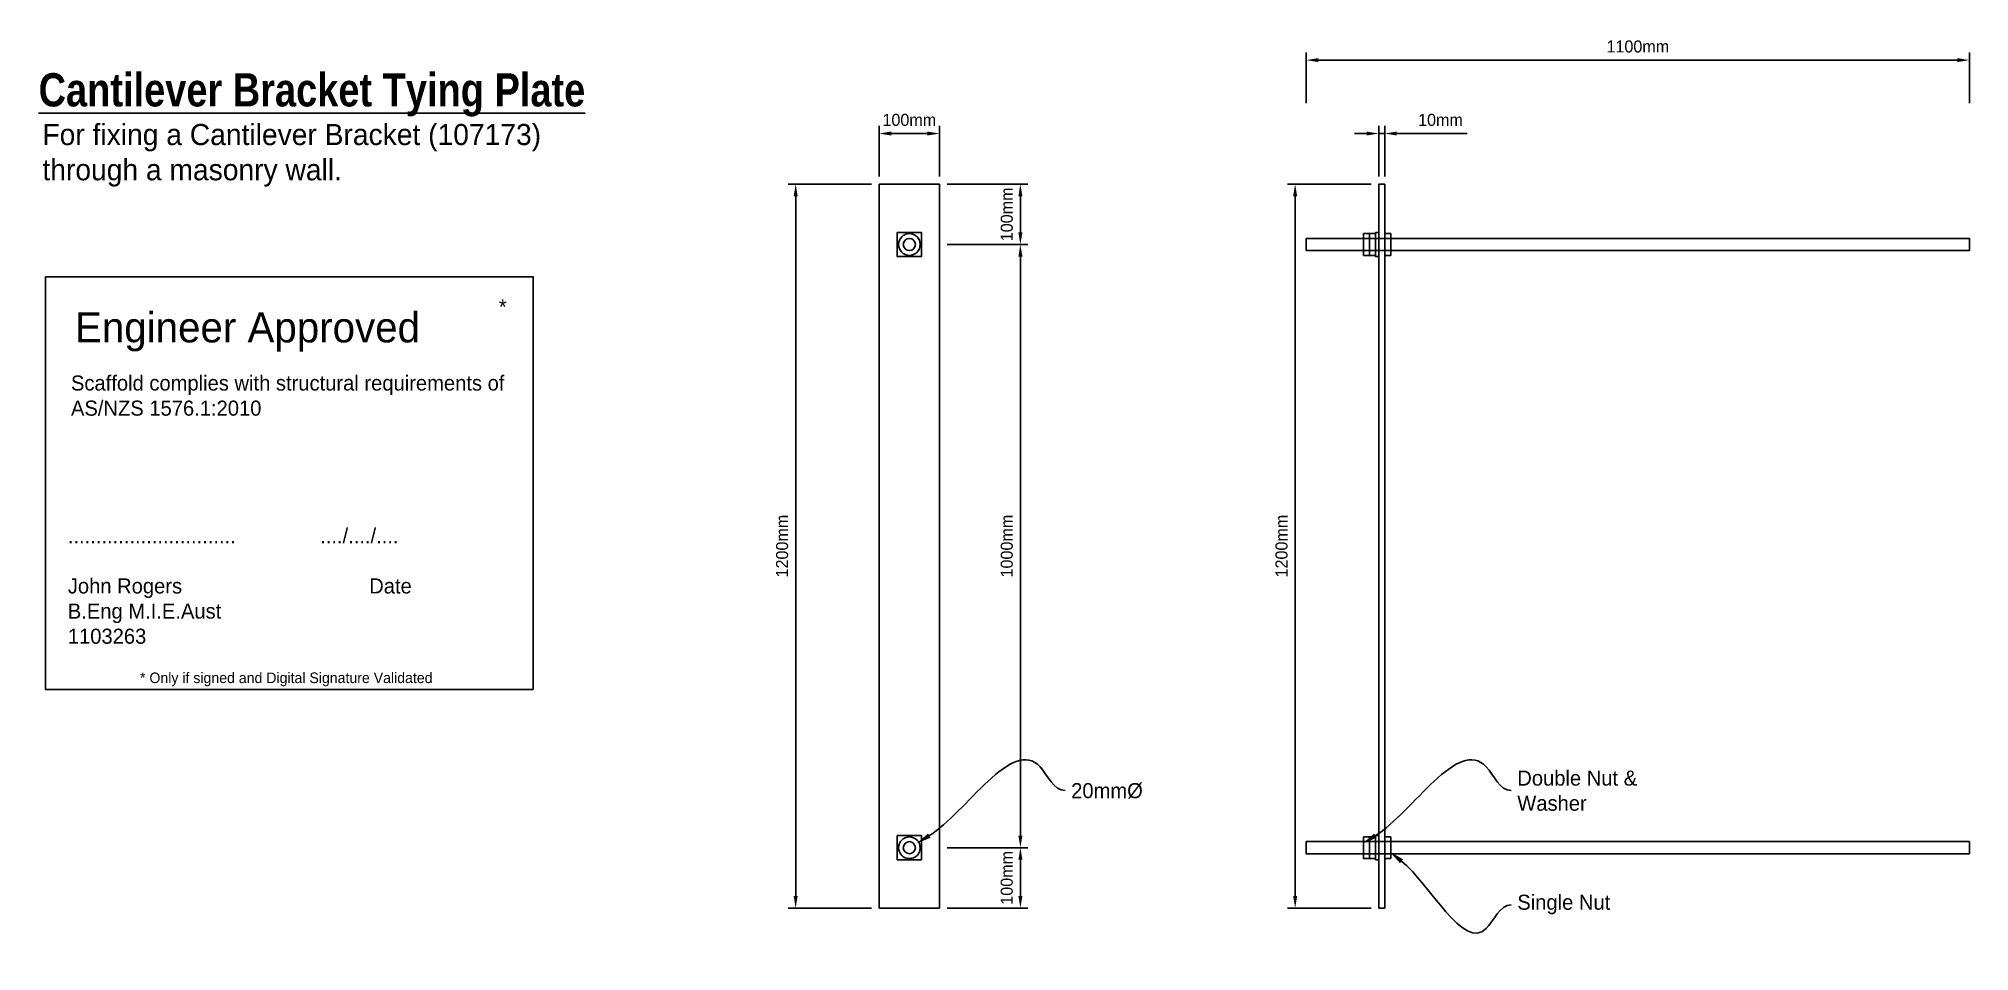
# Model space of a CAD drawing. Header units: millimetres. Extents: x 77919 to 109948, y 7747 to 22879.
import ezdxf
from ezdxf import colors
from ezdxf.entities.mleader import LeaderData, LeaderLine
from ezdxf.math import Vec2, Vec3

# ---------------------------------------------------------------- set-up
doc = ezdxf.new("R2010")
doc.units = ezdxf.units.MM
doc.header["$PDMODE"] = 34
doc.header["$PDSIZE"] = -10
doc.linetypes.add('KwikScaf_DASHED', pattern=[3.75, 2.5, -1.25])
doc.layers.get('0').update_dxf_attribs({"linetype": 'CONTINUOUS'})
doc.layers.get('Defpoints').update_dxf_attribs({"linetype": 'CONTINUOUS'})
doc.styles.add('ARCH', font='archd.shx', dxfattribs={"height": 250})
doc.dimstyles.new('ISO-25', dxfattribs={"dimscale": 0, "dimtxt": 250, "dimasz": 250, "dimexe": 125, "dimexo": 125, "dimgap": 125, "dimtad": 1, "dimdec": 0, "dimdsep": 46, "dimtxsty": 'Standard', "dimcen": 250, "dimclrd": 256, "dimclre": 256, "dimclrt": 256, "dimazin": 0, "dimtfac": 1, "dimtdec": 0, "dimtmove": 0, "dimatfit": 3, "dimfxl": 1, "dimlwd": -1, "dimlwe": -1, "dimarcsym": 0})

# ---------------------------------------------------------------- blocks, each defined once
blk = doc.blocks.new('*D26')
for p, q in [((91738, 20466), (90353, 20466)), ((90478, 8666), (90478, 20266)), ((91738, 8466), (90353, 8466))]:
    blk.add_line(p, q)
for points in [[(90444, 20266), (90511, 20266), (90478, 20466)], [(90444, 8666), (90511, 8666), (90478, 8466)]]:
    blk.add_solid(points)
at = {"layer": 'Defpoints', "color": 0}
for p in [(90478, 20466), (91863, 20466), (91863, 8466)]:
    blk.add_point(p, dxfattribs=at)
at = {"insert": (90253, 14466), "char_height": 200, "attachment_point": 5, "rotation": 90}
blk.add_mtext('1200mm', dxfattribs=at)
blk = doc.blocks.new('*D27')
for p, q in [((91863, 20591), (91863, 21431)), ((92063, 21306), (92663, 21306)), ((92863, 20591), (92863, 21431))]:
    blk.add_line(p, q)
for points in [[(92063, 21339), (92063, 21273), (91863, 21306)], [(92663, 21339), (92663, 21273), (92863, 21306)]]:
    blk.add_solid(points)
at = {"layer": 'Defpoints', "color": 0}
for p in [(92863, 21306), (91863, 20466), (92863, 20466)]:
    blk.add_point(p, dxfattribs=at)
at = {"insert": (92363, 21531), "char_height": 200, "attachment_point": 5}
blk.add_mtext('100mm', dxfattribs=at)
blk = doc.blocks.new('*D28')
for p, q in [((92988, 20466), (94330, 20466)), ((94205, 20266), (94205, 19666)), ((92988, 19466), (94330, 19466))]:
    blk.add_line(p, q)
for points in [[(94172, 20266), (94239, 20266), (94205, 20466)], [(94172, 19666), (94239, 19666), (94205, 19466)]]:
    blk.add_solid(points)
at = {"layer": 'Defpoints', "color": 0}
for p in [(92863, 20466), (92863, 19466), (94205, 19466)]:
    blk.add_point(p, dxfattribs=at)
at = {"insert": (93980, 19966), "char_height": 200, "attachment_point": 5, "rotation": 90}
blk.add_mtext('100mm', dxfattribs=at)
blk = doc.blocks.new('*D29')
for p, q in [((92988, 9466), (94330, 9466)), ((94205, 9266), (94205, 8666)), ((92988, 8466), (94330, 8466))]:
    blk.add_line(p, q)
for points in [[(94172, 9266), (94239, 9266), (94205, 9466)], [(94172, 8666), (94239, 8666), (94205, 8466)]]:
    blk.add_solid(points)
at = {"layer": 'Defpoints', "color": 0}
for p in [(92863, 9466), (92863, 8466), (94205, 8466)]:
    blk.add_point(p, dxfattribs=at)
at = {"insert": (93980, 8966), "char_height": 200, "attachment_point": 5, "rotation": 90}
blk.add_mtext('100mm', dxfattribs=at)
blk = doc.blocks.new('*D30')
for p, q in [((92988, 19466), (94330, 19466)), ((94205, 19266), (94205, 9666)), ((92988, 9466), (94330, 9466))]:
    blk.add_line(p, q)
for points in [[(94172, 19266), (94239, 19266), (94205, 19466)], [(94172, 9666), (94239, 9666), (94205, 9466)]]:
    blk.add_solid(points)
at = {"layer": 'Defpoints', "color": 0}
for p in [(92863, 19466), (92863, 9466), (94205, 9466)]:
    blk.add_point(p, dxfattribs=at)
at = {"insert": (93980, 14466), "char_height": 200, "attachment_point": 5, "rotation": 90}
blk.add_mtext('1000mm', dxfattribs=at)
blk = doc.blocks.new('*D32')
for p, q in [((100024, 20466), (98638, 20466)), ((98763, 8666), (98763, 20266)), ((100024, 8466), (98638, 8466))]:
    blk.add_line(p, q)
for points in [[(98730, 20266), (98797, 20266), (98763, 20466)], [(98730, 8666), (98797, 8666), (98763, 8466)]]:
    blk.add_solid(points)
at = {"layer": 'Defpoints', "color": 0}
for p in [(98763, 20466), (100149, 20466), (100149, 8466)]:
    blk.add_point(p, dxfattribs=at)
at = {"insert": (98538, 14466), "char_height": 200, "attachment_point": 5, "rotation": 90}
blk.add_mtext('1200mm', dxfattribs=at)
blk = doc.blocks.new('*D33')
for p, q in [((99949, 21306), (99749, 21306)), ((100149, 20591), (100149, 21431)), ((100149, 21306), (100249, 21306)), ((100249, 20591), (100249, 21431)), ((100449, 21306), (101616, 21306))]:
    blk.add_line(p, q)
for points in [[(99949, 21339), (99949, 21273), (100149, 21306)], [(100449, 21339), (100449, 21273), (100249, 21306)]]:
    blk.add_solid(points)
at = {"layer": 'Defpoints', "color": 0}
for p in [(100249, 21306), (100149, 20466), (100249, 20466)]:
    blk.add_point(p, dxfattribs=at)
at = {"insert": (101174, 21531), "char_height": 200, "attachment_point": 5}
blk.add_mtext('10mm', dxfattribs=at)
blk = doc.blocks.new('*D34')
for p, q in [((98948, 21808), (98948, 22648)), ((99148, 22523), (109748, 22523)), ((109948, 21808), (109948, 22648))]:
    blk.add_line(p, q)
for points in [[(99148, 22556), (99148, 22490), (98948, 22523)], [(109748, 22556), (109748, 22490), (109948, 22523)]]:
    blk.add_solid(points)
at = {"layer": 'Defpoints', "color": 0}
for p in [(109948, 22523), (98948, 21683), (109948, 21683)]:
    blk.add_point(p, dxfattribs=at)
at = {"insert": (104448, 22748), "char_height": 200, "attachment_point": 5}
blk.add_mtext('1100mm', dxfattribs=at)
blk = doc.blocks.new('Engineer Approval - Scaffold')
blk.add_lwpolyline([(0, 6843), (8090, 6843), (8090, 0), (0, 0)], close=True)
at = {"attachment_point": 1, "style": 'ARCH'}
for s, insert, char_height, width in [('*', (7523, 6469), 250, 414.85), ('\\pi146.48;Engineer Approved', (345, 6254), 500, 7197.72), ('Scaffold complies with structural requirements of AS/NZS 1576.1:2010', (425, 5206), 250, 8006.15), ('..............................^I^I  ..../..../....^J\\PJohn Rogers^I^I^I^IDate\\PB.Eng M.I.E.Aust^J1103263', (373, 2675), 250, 7965.2), ('\\pi2765.9;* Only if signed and Digital Signature Validated', (-1195, 281), 175, 9215.92)]:
    blk.add_mtext(s, dxfattribs=dict(at, insert=insert, char_height=char_height, width=width))
at = {"color": 253, "style": 'ARCH', "flags": 2}
for tag, p in [('DATE_TIME', (324, 2962)), ('SIGN_OFF', (324, 2516))]:
    blk.add_attdef(tag, p, '', height=250, dxfattribs=at)

msp = doc.modelspace()

# ---------------------------------------------------------------- linework, layer by layer
at = {"linetype": 'KwikScaf_DASHED'}
for p, q in [((99898.9, 19565.9), (100248.9, 19565.9)), ((99898.9, 19365.9), (100248.9, 19365.9)), ((99898.9, 9565.9), (100248.9, 9565.9)), ((99898.9, 9365.9), (100248.9, 9365.9))]:
    msp.add_line(p, q, dxfattribs=at)
for points in [[(91863.3, 8465.9), (92863.3, 8465.9), (92863.3, 20465.9), (91863.3, 20465.9)], [(100148.9, 8465.9), (100248.9, 8465.9), (100248.9, 20465.9), (100148.9, 20465.9)], [(92163.3, 19665.9), (92163.3, 19265.9), (92563.3, 19265.9), (92563.3, 19665.9)], [(99998.9, 19645.9), (99898.9, 19645.9), (99898.9, 19285.9), (99998.9, 19285.9)], [(100098.9, 19645.9), (99998.9, 19645.9), (99998.9, 19285.9), (100098.9, 19285.9)], [(100098.9, 19665.9), (100148.9, 19665.9), (100148.9, 19265.9), (100098.9, 19265.9)], [(100348.9, 19645.9), (100248.9, 19645.9), (100248.9, 19285.9), (100348.9, 19285.9)], [(92163.3, 9265.9), (92163.3, 9665.9), (92563.3, 9665.9), (92563.3, 9265.9)], [(99998.9, 9285.9), (99898.9, 9285.9), (99898.9, 9645.9), (99998.9, 9645.9)], [(100098.9, 9285.9), (99998.9, 9285.9), (99998.9, 9645.9), (100098.9, 9645.9)], [(100098.9, 9265.9), (100148.9, 9265.9), (100148.9, 9665.9), (100098.9, 9665.9)], [(100348.9, 9285.9), (100248.9, 9285.9), (100248.9, 9645.9), (100348.9, 9645.9)]]:
    msp.add_lwpolyline(points, close=True)
for points in [[(99898.9, 19565.9), (98947.9, 19565.9), (98947.9, 19365.9), (99898.9, 19365.9)], [(100248.9, 19365.9), (109947.9, 19365.9), (109947.9, 19565.9), (100248.9, 19565.9)], [(99898.9, 9365.9), (98947.9, 9365.9), (98947.9, 9565.9), (99898.9, 9565.9)], [(100248.9, 9565.9), (109947.9, 9565.9), (109947.9, 9365.9), (100248.9, 9365.9)]]:
    msp.add_lwpolyline(points)
for centre, radius in [((92363.3, 19465.9), 180), ((92363.3, 19465.9), 100), ((92363.3, 9465.9), 180), ((92363.3, 9465.9), 100)]:
    msp.add_circle(centre, radius)

# ---------------------------------------------------------------- block references
msp.add_blockref('Engineer Approval - Scaffold', (78030.5, 12089))

# ---------------------------------------------------------------- texts
at = {"attachment_point": 1, "style": 'ARCH'}
for s, insert, char_height, width in [('{\\fArial Narrow|b1|i0|c0|p34;\\LCantilever Bracket Tying Plate}', (77919, 22305.7), 550, 11292.136), ('For fixing a Cantilever Bracket (107173) through a masonry wall.', (77982.1, 21464.4), 350, 9248.201)]:
    msp.add_mtext(s, dxfattribs=dict(at, insert=insert, char_height=char_height, width=width))

# ---------------------------------------------------------------- dimensions: what is measured, and where the dimension line sits
for base, p1, p2, text, picture, middle in [((109947.9, 22522.9), (98947.9, 21682.9), (109947.9, 21682.9), '1100mm', '*D34', (104447.9, 22522.9)), ((92863.3, 21306), (91863.3, 20465.9), (92863.3, 20465.9), '100mm', '*D27', (92363.3, 21306)), ((100248.9, 21306), (100148.9, 20465.9), (100248.9, 20465.9), '10mm', '*D33', (101173.9, 21306))]:
    dim = msp.add_linear_dim(base=base, p1=p1, p2=p2, text=text, dimstyle='ISO-25', override={"dimscale": 1, "dimtxt": 200, "dimasz": 200})
    dim.commit()
    dim.dimension.update_dxf_attribs({"geometry": picture, "text_midpoint": middle, "dimtype": 160})
for base, p1, p2, picture, middle in [((90477.7, 20465.9), (91863.3, 8465.9), (91863.3, 20465.9), '*D26', (90252.7, 14465.9)), ((98763.3, 20465.9), (100148.9, 8465.9), (100148.9, 20465.9), '*D32', (98538.3, 14465.9))]:
    dim = msp.add_linear_dim(base=base, p1=p1, p2=p2, angle=90, text='1200mm', dimstyle='ISO-25', override={"dimscale": 1, "dimtxt": 200, "dimasz": 200})
    dim.commit()
    dim.dimension.update_dxf_attribs({"geometry": picture, "text_midpoint": middle})
for base, p1, p2, text, picture, middle in [((94205.2, 19465.9), (92863.3, 20465.9), (92863.3, 19465.9), '100mm', '*D28', (94205.2, 19965.9)), ((94205.2, 9465.9), (92863.3, 19465.9), (92863.3, 9465.9), '1000mm', '*D30', (94205.2, 14465.9)), ((94205.2, 8465.9), (92863.3, 9465.9), (92863.3, 8465.9), '100mm', '*D29', (94205.2, 8965.9))]:
    dim = msp.add_linear_dim(base=base, p1=p1, p2=p2, angle=90, text=text, dimstyle='ISO-25', override={"dimscale": 1, "dimtxt": 200, "dimasz": 200})
    dim.commit()
    dim.dimension.update_dxf_attribs({"geometry": picture, "text_midpoint": middle, "dimtype": 160})

# ---------------------------------------------------------------- leaders
ml = msp.add_multileader_mtext('Standard')
ml.set_content('20mm%%C', color=256)
ml.set_leader_properties(color=256, linetype='ByLayer', lineweight=-1)
ml.build(insert=Vec2(0, 0))
ml.multileader.update_dxf_attribs({"leader_type": 2, "text_left_attachment_type": 2, "text_right_attachment_type": 2, "dogleg_length": 0.36, "arrow_head_size": 250})
ctx = ml.context
ctx.base_point, ctx.char_height, ctx.arrow_head_size, ctx.landing_gap_size, ctx.plane_origin = Vec3(94947.7, 10411.9), 250, 250, 100, Vec3(92481.3, 9534.1)
ctx.left_attachment, ctx.right_attachment = 2, 2
notes = []
notes.append((ctx, [(0, (1, 1, 0), (94947.3, 10411.9), (1, 0), 0.36, [(0, [(92481.3, 9534.1), (94533.4, 10805.6)], 0, [])])]))
ctx.mtext.insert, ctx.mtext.flow_direction = Vec3(95047.7, 10536.9), 5
ml = msp.add_multileader_mtext('Standard')
ml.set_content('Double Nut &^JWasher', color=256)
ml.set_leader_properties(color=256, linetype='ByLayer', lineweight=-1)
ml.build(insert=Vec2(0, 0))
ml.multileader.update_dxf_attribs({"leader_type": 2, "text_left_attachment_type": 2, "text_right_attachment_type": 2, "dogleg_length": 0.36, "arrow_head_size": 250})
ctx = ml.context
ctx.base_point, ctx.char_height, ctx.arrow_head_size, ctx.landing_gap_size, ctx.plane_origin = Vec3(102348.3, 10411.9), 250, 250, 100, Vec3(99881.9, 9534.1)
ctx.left_attachment, ctx.right_attachment = 2, 2
notes.append((ctx, [(0, (1, 1, 0), (102347.9, 10411.9), (1, 0), 0.36, [(0, [(99881.9, 9534.1), (101934, 10805.6)], 0, [])])]))
ctx.mtext.insert, ctx.mtext.flow_direction = Vec3(102448.3, 10745.2), 5
ml = msp.add_multileader_mtext('Standard')
ml.set_content('Single Nut', color=256)
ml.set_leader_properties(color=256, linetype='ByLayer', lineweight=-1)
ml.build(insert=Vec2(0, 0))
ml.multileader.update_dxf_attribs({"leader_type": 2, "text_left_attachment_type": 2, "text_right_attachment_type": 2, "dogleg_length": 0.36, "arrow_head_size": 250})
ctx = ml.context
ctx.base_point, ctx.char_height, ctx.arrow_head_size, ctx.landing_gap_size, ctx.plane_origin = Vec3(102348.3, 8519.9), 250, 250, 100, Vec3(99881.9, 9397.7)
ctx.left_attachment, ctx.right_attachment = 2, 2
notes.append((ctx, [(0, (1, 1, 0), (102347.9, 8519.9), (1, 0), 0.36, [(0, [(100332.6, 9397.7), (101934, 8126.2)], 0, [])])]))
ctx.mtext.insert, ctx.mtext.flow_direction = Vec3(102448.3, 8686.5), 5
for ctx, leaders in notes:
    for number, flags, end, landing, length, lines in leaders:
        leader = LeaderData()
        leader.index, (leader.has_last_leader_line, leader.has_dogleg_vector, leader.attachment_direction) = number, flags
        leader.last_leader_point, leader.dogleg_vector, leader.dogleg_length = Vec3(end), Vec3(landing), length
        for number, points, colour, breaks in lines:
            line = LeaderLine()
            line.index, line.vertices, line.color, line.breaks = number, Vec3.list(points), colors.encode_raw_color(colour), breaks
            leader.lines.append(line)
        ctx.leaders.append(leader)

doc.saveas('drawing.dxf')
